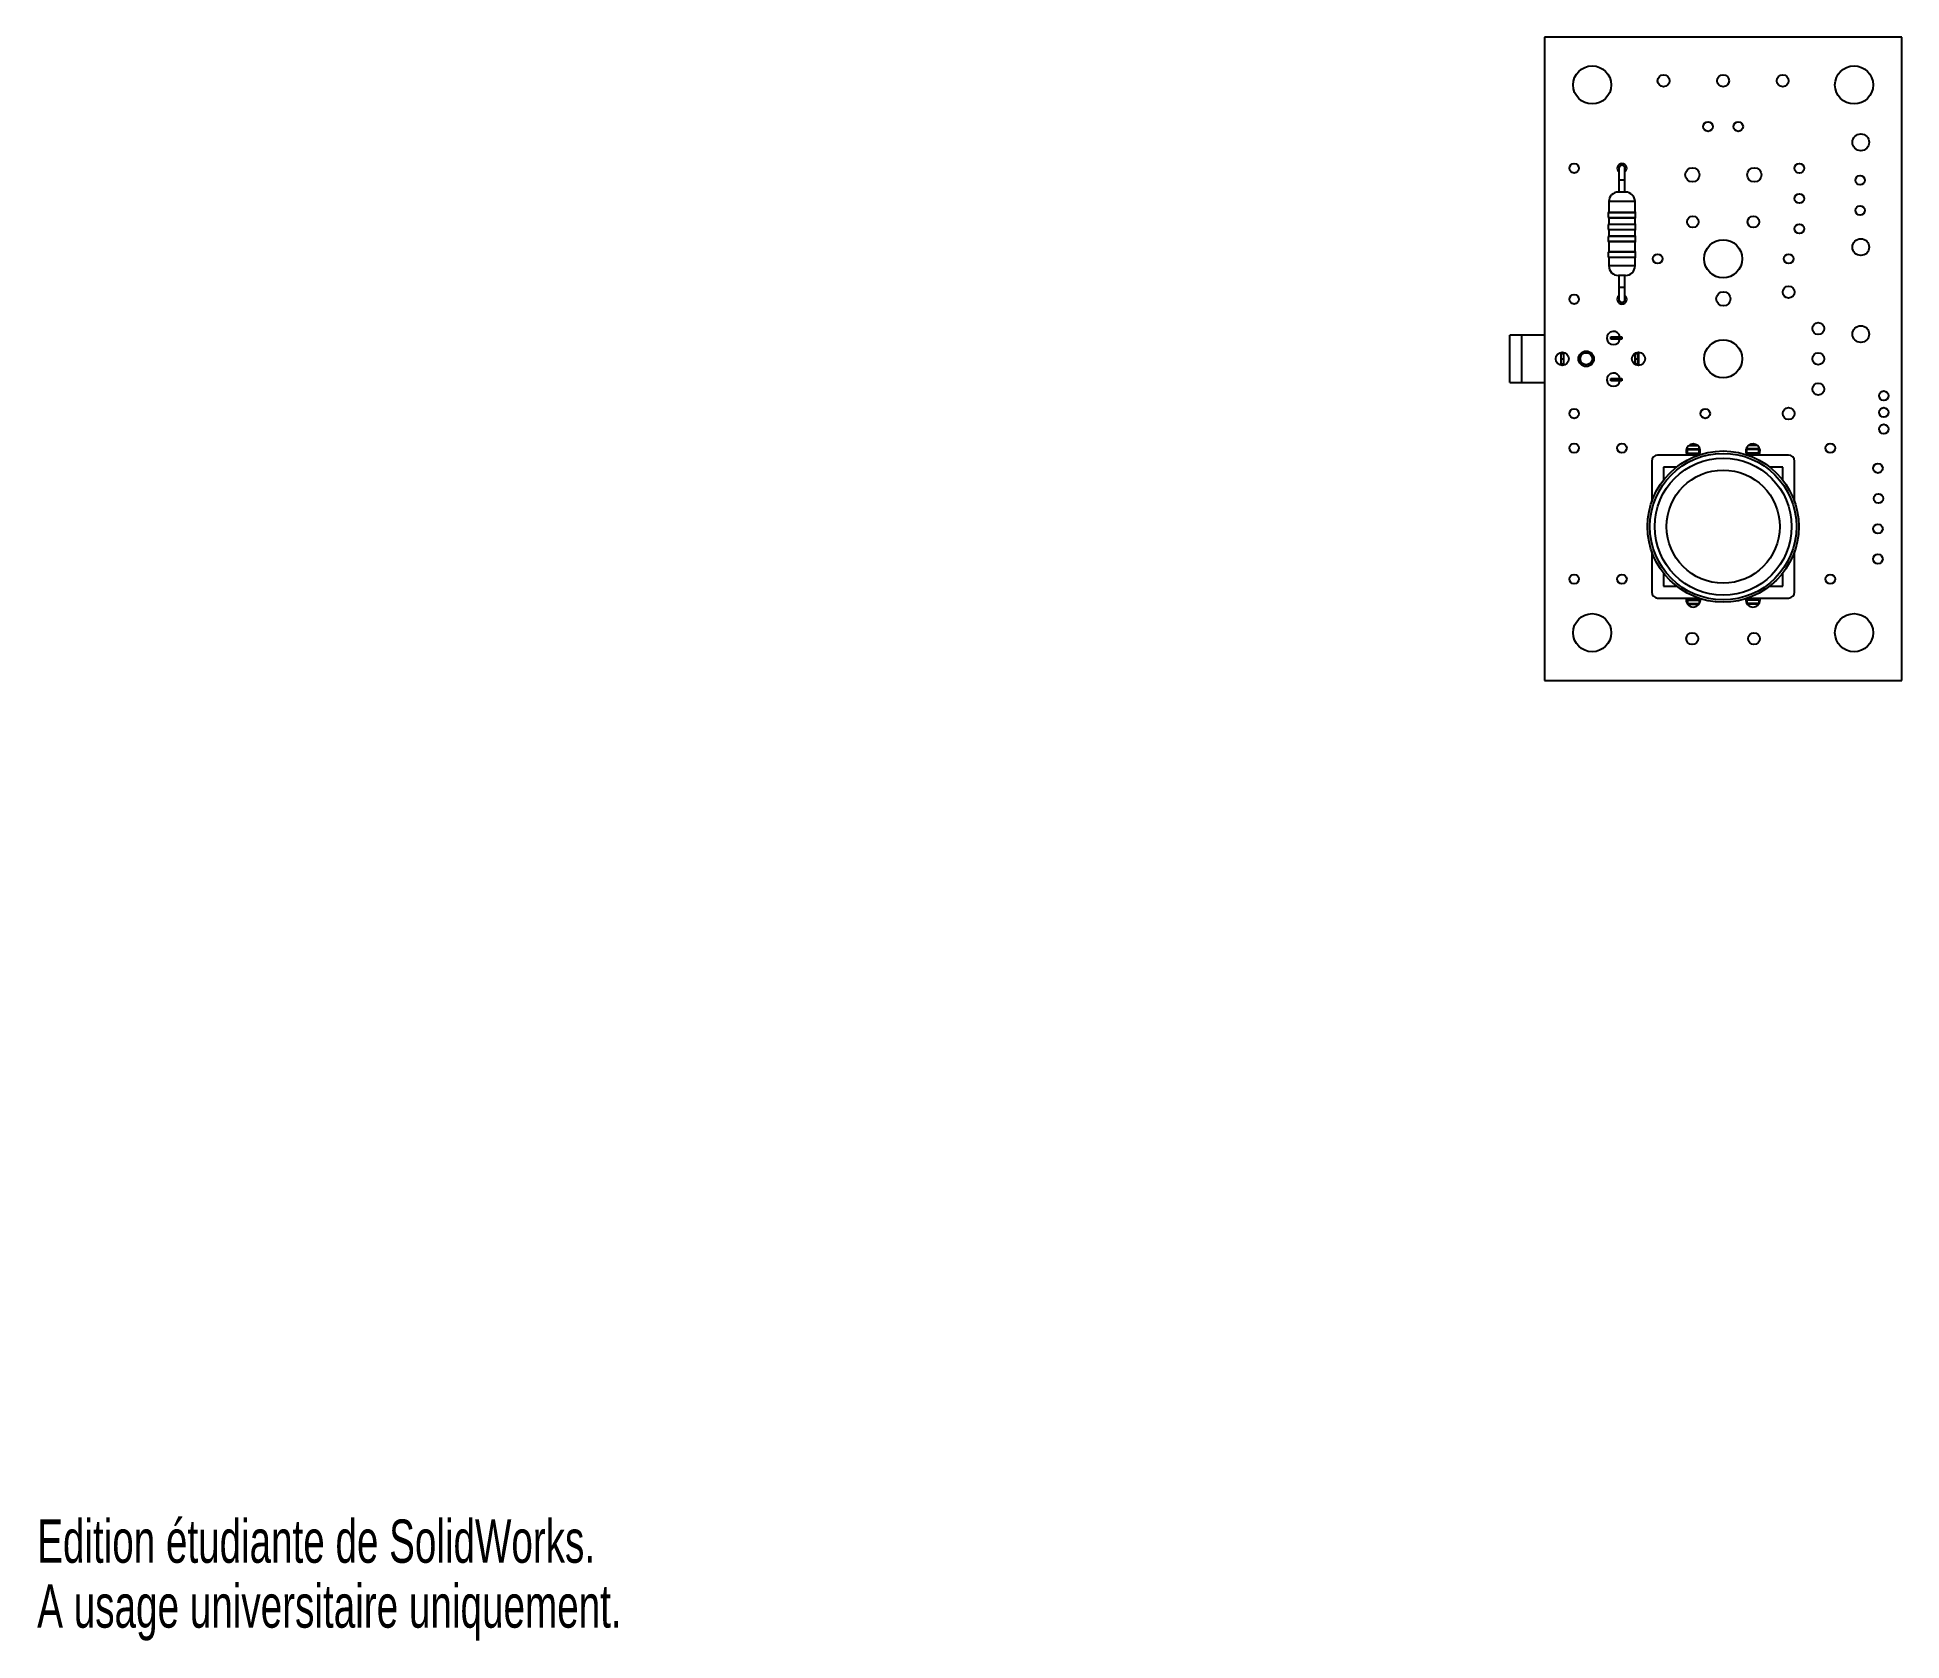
# Model space of a CAD drawing. Extents: x 0 to 157, y 0 to 135.
import ezdxf
from ezdxf.enums import TextEntityAlignment as Align

# ---------------------------------------------------------------- set-up
doc = ezdxf.new("R2010")
doc.units = 0
doc.layers.get('0').update_dxf_attribs({"linetype": 'CONTINUOUS'})

msp = doc.modelspace()

# ---------------------------------------------------------------- linework, layer by layer
at = {"color": 7, "linetype": 'CONTINUOUS'}
for p, q in [((156.58, 134.64), (126.58, 134.64)), ((126.58, 134.64), (126.58, 80.64)), ((156.58, 80.64), (156.58, 134.64)), ((132.83, 123.64), (132.83, 122.64)), ((132.83, 122.64), (132.83, 121.64)), ((133.33, 122.64), (133.33, 123.64)), ((133.33, 121.64), (133.33, 122.64)), ((131.98, 120.84), (131.98, 119.96)), ((133.38, 121.64), (132.78, 121.64)), ((134.18, 119.96), (134.18, 120.84)), ((131.93, 119.91), (131.93, 119.51)), ((131.98, 119.96), (134.18, 119.96)), ((131.98, 119.46), (131.98, 118.96)), ((134.18, 119.46), (131.98, 119.46)), ((134.18, 118.96), (134.18, 119.46)), ((134.23, 119.51), (134.23, 119.91)), ((131.93, 118.91), (131.93, 118.51)), ((131.93, 117.91), (131.93, 117.51)), ((131.98, 118.96), (134.18, 118.96)), ((131.98, 118.46), (131.98, 117.96)), ((134.18, 118.46), (131.98, 118.46)), ((131.98, 117.96), (134.18, 117.96)), ((131.98, 117.46), (131.98, 116.64)), ((134.18, 117.46), (131.98, 117.46)), ((134.18, 117.96), (134.18, 118.46)), ((134.18, 116.64), (134.18, 117.46)), ((134.23, 118.51), (134.23, 118.91)), ((134.23, 117.51), (134.23, 117.91)), ((131.93, 116.59), (131.93, 116.19)), ((131.98, 116.64), (134.18, 116.64)), ((131.98, 116.14), (131.98, 115.44)), ((134.18, 116.14), (131.98, 116.14)), ((134.18, 115.44), (134.18, 116.14)), ((134.23, 116.19), (134.23, 116.59)), ((133.38, 114.64), (132.78, 114.64)), ((132.83, 114.64), (132.83, 113.64)), ((133.33, 113.64), (133.33, 114.64)), ((132.83, 113.64), (132.83, 112.64)), ((133.33, 112.64), (133.33, 113.64)), ((124.67, 109.64), (123.67, 109.64)), ((123.67, 105.64), (123.67, 109.64)), ((124.67, 105.64), (124.67, 109.64)), ((126.58, 109.64), (124.68, 109.64)), ((124.68, 105.64), (124.68, 109.64)), ((127.98, 108.09), (128.18, 108.09)), ((127.98, 107.64), (127.98, 108.09)), ((128.18, 108.09), (128.18, 107.64)), ((132.16, 109.29), (132.16, 109.49)), ((132.16, 109.49), (132.61, 109.49)), ((132.61, 109.29), (132.16, 109.29)), ((132.61, 109.29), (132.61, 109.49)), ((132.61, 109.49), (133.06, 109.49)), ((133.06, 109.29), (132.61, 109.29)), ((133.06, 109.49), (133.06, 109.29)), ((134.18, 108.09), (134.38, 108.09)), ((134.18, 107.64), (134.18, 108.09)), ((134.38, 108.09), (134.38, 107.64)), ((134.48, 108.19), (134.48, 107.09)), ((127.98, 107.64), (128.18, 107.64)), ((127.98, 107.19), (127.98, 107.64)), ((128.18, 107.19), (127.98, 107.19)), ((128.18, 107.64), (128.18, 107.19)), ((134.18, 107.64), (134.38, 107.64)), ((134.18, 107.19), (134.18, 107.64)), ((134.38, 107.19), (134.18, 107.19)), ((134.38, 107.64), (134.38, 107.19)), ((123.67, 105.64), (124.67, 105.64)), ((124.68, 105.64), (126.58, 105.64)), ((132.16, 105.99), (132.61, 105.99)), ((132.16, 105.79), (132.16, 105.99)), ((132.61, 105.79), (132.16, 105.79)), ((132.61, 105.99), (132.61, 105.79)), ((132.61, 105.99), (133.06, 105.99)), ((133.06, 105.79), (132.61, 105.79)), ((133.06, 105.99), (133.06, 105.79)), ((138.58, 100.07), (138.58, 100.23)), ((139.36, 100.42), (138.79, 100.42)), ((139.58, 100.07), (139.58, 100.21)), ((143.58, 100.07), (143.58, 100.23)), ((144.36, 100.42), (143.79, 100.42)), ((144.58, 100.07), (144.58, 100.21)), ((135.58, 99.05), (135.58, 95.63)), ((139.5, 99.55), (136.08, 99.55)), ((138.58, 100.07), (139.58, 100.07)), ((138.58, 100.02), (138.58, 100.07)), ((138.58, 99.73), (138.58, 100.02)), ((138.58, 100.02), (139.58, 100.02)), ((138.58, 100.02), (139.58, 100.02)), ((138.58, 100.02), (138.58, 100.02)), ((138.58, 99.73), (139.58, 99.73)), ((138.58, 99.73), (138.58, 99.6)), ((138.58, 99.6), (139.58, 99.6)), ((139.58, 100.02), (139.58, 100.07)), ((139.58, 99.73), (139.58, 100.02)), ((139.58, 100.02), (139.58, 100.02)), ((139.58, 99.73), (139.58, 99.6)), ((144.58, 100.07), (143.58, 100.07)), ((143.58, 100.02), (143.58, 100.07)), ((143.58, 99.73), (143.58, 100.02)), ((144.58, 100.02), (143.58, 100.02)), ((144.58, 100.02), (143.58, 100.02)), ((143.58, 100.02), (143.58, 100.02)), ((144.58, 99.73), (143.58, 99.73)), ((143.58, 99.73), (143.58, 99.6)), ((144.58, 99.6), (143.58, 99.6)), ((147.08, 99.55), (143.66, 99.55)), ((144.58, 100.02), (144.58, 100.07)), ((144.58, 99.73), (144.58, 100.02)), ((144.58, 100.02), (144.58, 100.02)), ((144.58, 99.73), (144.58, 99.6)), ((147.58, 95.63), (147.58, 99.05)), ((136.58, 98.55), (136.58, 97.47)), ((137.67, 98.55), (136.58, 98.55)), ((146.58, 98.55), (145.5, 98.55)), ((146.58, 97.47), (146.58, 98.55)), ((135.58, 91.47), (135.58, 88.05)), ((147.58, 88.05), (147.58, 91.47)), ((136.58, 89.64), (136.58, 88.55)), ((146.58, 88.55), (146.58, 89.64)), ((136.58, 88.55), (137.67, 88.55)), ((145.5, 88.55), (146.58, 88.55)), ((136.08, 87.55), (139.5, 87.55)), ((138.58, 87.5), (139.58, 87.5)), ((138.58, 87.38), (138.58, 87.5)), ((138.58, 87.38), (139.58, 87.38)), ((138.58, 87.38), (138.58, 87.08)), ((138.58, 87.08), (139.58, 87.08)), ((138.58, 87.08), (139.58, 87.08)), ((138.58, 87.08), (138.58, 87.08)), ((138.58, 87.08), (138.58, 87.05)), ((139.58, 87.38), (139.58, 87.5)), ((139.58, 87.38), (139.58, 87.08)), ((139.58, 87.08), (139.58, 87.08)), ((139.58, 87.08), (139.58, 87.06)), ((144.58, 87.5), (143.58, 87.5)), ((143.58, 87.38), (143.58, 87.5)), ((143.58, 87.38), (143.58, 87.08)), ((144.58, 87.38), (143.58, 87.38)), ((144.58, 87.08), (143.58, 87.08)), ((144.58, 87.08), (143.58, 87.08)), ((143.58, 87.08), (143.58, 87.08)), ((143.58, 87.08), (143.58, 87.05)), ((143.66, 87.55), (147.08, 87.55)), ((144.58, 87.38), (144.58, 87.5)), ((144.58, 87.38), (144.58, 87.08)), ((144.58, 87.08), (144.58, 87.08)), ((144.58, 87.08), (144.58, 87.07)), ((126.58, 80.64), (156.58, 80.64))]:
    msp.add_line(p, q, dxfattribs=at)
at = {"color": 8, "linetype": 'CONTINUOUS'}
for p, q in [((133.33, 122.64), (132.83, 122.64)), ((134.18, 120.84), (131.98, 120.84)), ((134.23, 119.91), (131.93, 119.91)), ((131.93, 119.51), (134.23, 119.51)), ((134.23, 118.91), (131.93, 118.91)), ((131.93, 118.51), (134.23, 118.51)), ((134.23, 117.91), (131.93, 117.91)), ((131.93, 117.51), (134.23, 117.51)), ((134.23, 116.59), (131.93, 116.59)), ((131.93, 116.19), (134.23, 116.19)), ((134.18, 115.44), (131.98, 115.44)), ((133.33, 113.64), (132.83, 113.64)), ((138.71, 100.37), (139.44, 100.37)), ((144.44, 100.37), (143.71, 100.37)), ((138.59, 87.04), (139.56, 87.04)), ((144.56, 87.04), (143.59, 87.04))]:
    msp.add_line(p, q, dxfattribs=at)
at = {"color": 7, "linetype": 'CONTINUOUS'}
for centre, radius in [((130.58, 130.64), 1.6), ((152.57, 130.64), 1.6), ((136.58, 130.99), 0.5), ((141.58, 130.99), 0.5), ((146.58, 130.99), 0.5), ((140.31, 127.14), 0.399), ((142.85, 127.14), 0.399), ((153.14, 125.82), 0.701), ((129.07, 123.64), 0.399), ((147.98, 123.64), 0.4), ((139, 123.09), 0.599), ((144.2, 123.09), 0.599), ((153.08, 122.64), 0.399), ((147.98, 121.1), 0.4), ((139.04, 119.14), 0.483), ((144.12, 119.14), 0.483), ((153.08, 120.1), 0.399), ((141.58, 116.04), 1.6), ((147.98, 118.56), 0.4), ((153.14, 117.02), 0.701), ((136.08, 116.04), 0.4), ((147.08, 116.04), 0.4), ((129.07, 112.64), 0.399), ((141.6, 112.68), 0.599), ((147.08, 113.24), 0.5), ((149.57, 110.18), 0.5), ((153.14, 109.72), 0.701), ((128.07, 107.64), 0.551), ((130.08, 107.64), 0.65), ((130.08, 107.64), 0.5), ((134.47, 107.64), 0.551), ((141.58, 107.64), 1.6), ((149.57, 107.64), 0.5), ((149.57, 105.1), 0.5), ((155.07, 104.54), 0.399), ((129.07, 103.04), 0.399), ((140.08, 103.04), 0.399), ((147.08, 103.04), 0.5), ((155.07, 103.14), 0.399), ((155.07, 101.74), 0.399), ((129.07, 100.14), 0.399), ((133.08, 100.14), 0.399), ((150.58, 100.14), 0.399), ((141.58, 93.55), 6.35), ((141.58, 93.55), 6.15), ((141.58, 93.55), 5.75), ((154.58, 98.45), 0.399), ((141.58, 93.55), 4.75), ((154.62, 95.91), 0.399), ((154.58, 93.37), 0.399), ((154.58, 90.83), 0.399), ((129.07, 89.14), 0.399), ((133.08, 89.14), 0.399), ((150.58, 89.14), 0.399), ((130.58, 84.64), 1.6), ((152.57, 84.64), 1.6), ((138.98, 84.14), 0.5), ((144.17, 84.14), 0.5)]:
    msp.add_circle(centre, radius, dxfattribs=at)
for centre, radius, start, end in [((133.08, 123.64), 0.399, 308.8227, 231.1773), ((133.08, 123.64), 0.25, 0, 180), ((132.78, 120.84), 0.8, 90, 180), ((133.38, 120.84), 0.8, 0, 90), ((131.98, 119.91), 0.05, 90, 180), ((131.98, 119.51), 0.05, 180, 270), ((134.18, 119.91), 0.05, 0, 90), ((134.18, 119.51), 0.05, 270, 0), ((131.98, 118.91), 0.05, 90, 180), ((131.98, 118.51), 0.05, 180, 270), ((131.98, 117.91), 0.05, 90, 180), ((131.98, 117.51), 0.05, 180, 270), ((134.18, 118.91), 0.05, 0, 90), ((134.18, 118.51), 0.05, 270, 0), ((134.18, 117.91), 0.05, 0, 90), ((134.18, 117.51), 0.05, 270, 0), ((131.98, 116.59), 0.05, 90, 180), ((131.98, 116.19), 0.05, 180, 270), ((134.18, 116.59), 0.05, 0, 90), ((134.18, 116.19), 0.05, 270, 0), ((132.78, 115.44), 0.8, 180, 270), ((133.38, 115.44), 0.8, 270, 0), ((133.08, 112.64), 0.399, 128.8227, 270), ((133.08, 112.64), 0.399, 270, 51.1773), ((133.08, 112.64), 0.25, 180, 0), ((132.37, 109.39), 0.551, 10.4467, 270), ((132.37, 109.39), 0.551, 270, 349.5407), ((132.37, 105.89), 0.551, 10.4593, 270), ((132.37, 105.89), 0.551, 270, 349.5533), ((139.07, 99.89), 0.599, 328.9752, 214.3546), ((144.08, 99.89), 0.599, 325.6454, 210.5231), ((136.08, 99.05), 0.5, 90, 180), ((147.08, 99.05), 0.5, 360, 90), ((136.08, 88.05), 0.5, 180, 270), ((147.08, 88.05), 0.5, 270, 0), ((139.07, 87.39), 0.599, 164.161, 270), ((139.07, 87.39), 0.599, 270, 10.5576), ((144.08, 87.39), 0.599, 169.8009, 270), ((144.08, 87.39), 0.599, 270, 15.839)]:
    msp.add_arc(centre, radius, start, end, dxfattribs=at)

# ---------------------------------------------------------------- texts
for s, width, p in [('Edition étudiante de SolidWorks.', 0.667188, (0, 5.45)), ('A usage universitaire uniquement.', 0.668182, (0, 0))]:
    msp.add_text(s, height=3.633, dxfattribs=dict(at, width=width)).set_placement(p, align=Align.BOTTOM_LEFT)

doc.saveas('drawing.dxf')
